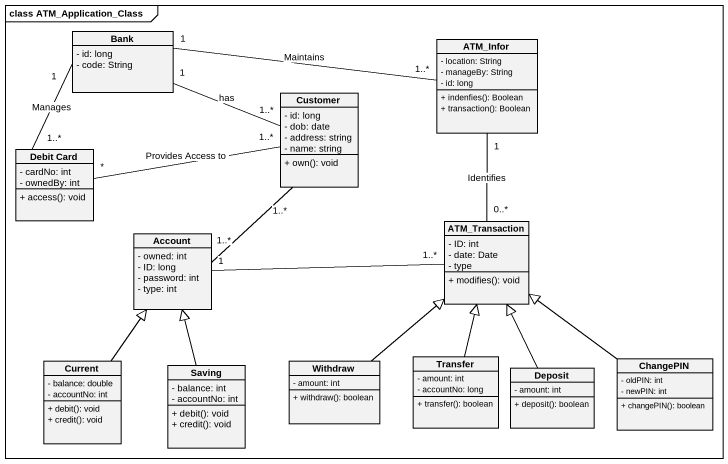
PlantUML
@startuml
mainframe class ATM_Application_Class
hide circle
hide empty members
skinparam classAttributeIconSize 0
class Bank {
  - id: long
  - code: String
}
class ATM_Infor {
  - location: String
  - manageBy: String
  - id: long
  + indenfies(): Boolean
  + transaction(): Boolean
}
class Customer {
  - id: long
  - dob: date
  - address: string
  - name: string
  + own(): void
}
class "Debit Card" as Debit_Card {
  - cardNo: int
  - ownedBy: int
  + access(): void
}
class ATM_Transaction {
  - ID: int
  - date: Date
  - type
  + modifies(): void
}
class Account {
  - owned: int
  - ID: long
  - password: int
  - type: int
}
class Current {
  - balance: double
  - accountNo: int
  + debit(): void
  + credit(): void
}
class Saving {
  - balance: int
  - accountNo: int
  + debit(): void
  + credit(): void
}
class Withdraw {
  - amount: int
  + withdraw(): boolean
}
class Transfer {
  - amount: int
  - accountNo: long
  + transfer(): boolean
}
class Deposit {
  - amount: int
  + deposit(): boolean
}
class ChangePIN {
  - oldPIN: int
  - newPIN: int
  + changePIN(): boolean
}
Bank "1" -right- "1..*" ATM_Infor : Maintains
Bank "1" -- "1..*" Debit_Card : Manages
ATM_Infor "1" -- "0..*" ATM_Transaction : Identifies
Customer "1..*" -left- "1" Bank : has
Debit_Card "*" -right- "1..*" Customer : Provides Access to
ATM_Transaction "1..*" -left- "1" Account
Account "1..*" -up- "1..*" Customer
Current -up-|> Account
Saving -up-|> Account
Withdraw -up-|> ATM_Transaction
Transfer -up-|> ATM_Transaction
Deposit -up-|> ATM_Transaction
ChangePIN -up-|> ATM_Transaction
@enduml
